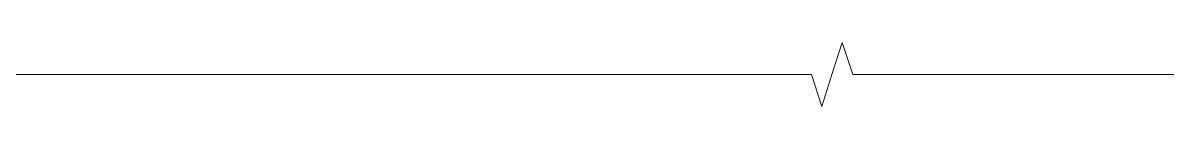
# Model space of a CAD drawing. Header units: millimetres. Extents: x 2384 to 38512, y -3571 to 48684.
# Drawn here: x 17186 to 18428, y 547 to 617 of the extents above; entities that cross this region are included whole.
import ezdxf

# ---------------------------------------------------------------- set-up
doc = ezdxf.new("R2010")
doc.units = ezdxf.units.MM
doc.layers.add('AA_Oformlenie', color=7, linetype='Continuous', lineweight=9)
doc.layers.add('AA_Vinoska', color=7, linetype='Continuous', lineweight=9)

# ---------------------------------------------------------------- blocks, each defined once
blk = doc.blocks.new('011_Прямоугольник обрыва _ЭлУзла_ - 011_Прямоугольник обрыва _ЭлУзла_-3901859-Сечение 3')
at = {"layer": 'AA_Oformlenie'}
for p, q in [((41219.3, 582), (42934.2, 582)), ((42978.7, 582), (46408.1, 582))]:
    blk.add_line(p, q, dxfattribs=at)

msp = doc.modelspace()

# ---------------------------------------------------------------- linework, layer by layer
at = {"layer": 'AA_Vinoska'}
for p, q in [((18075.3778, 616.6601), (18064.1161, 582)), ((18086.6395, 582), (18075.3778, 616.6601)), ((18042.1161, 582), (18053.1161, 547.359)), ((18053.1161, 547.359), (18064.1161, 582))]:
    msp.add_line(p, q, dxfattribs=at)

# ---------------------------------------------------------------- block references
at = {"layer": 'AA_Oformlenie'}
msp.add_blockref('011_Прямоугольник обрыва _ЭлУзла_ - 011_Прямоугольник обрыва _ЭлУзла_-3901859-Сечение 3', (-24892.1056, 0), dxfattribs=at)

doc.saveas('drawing.dxf')
